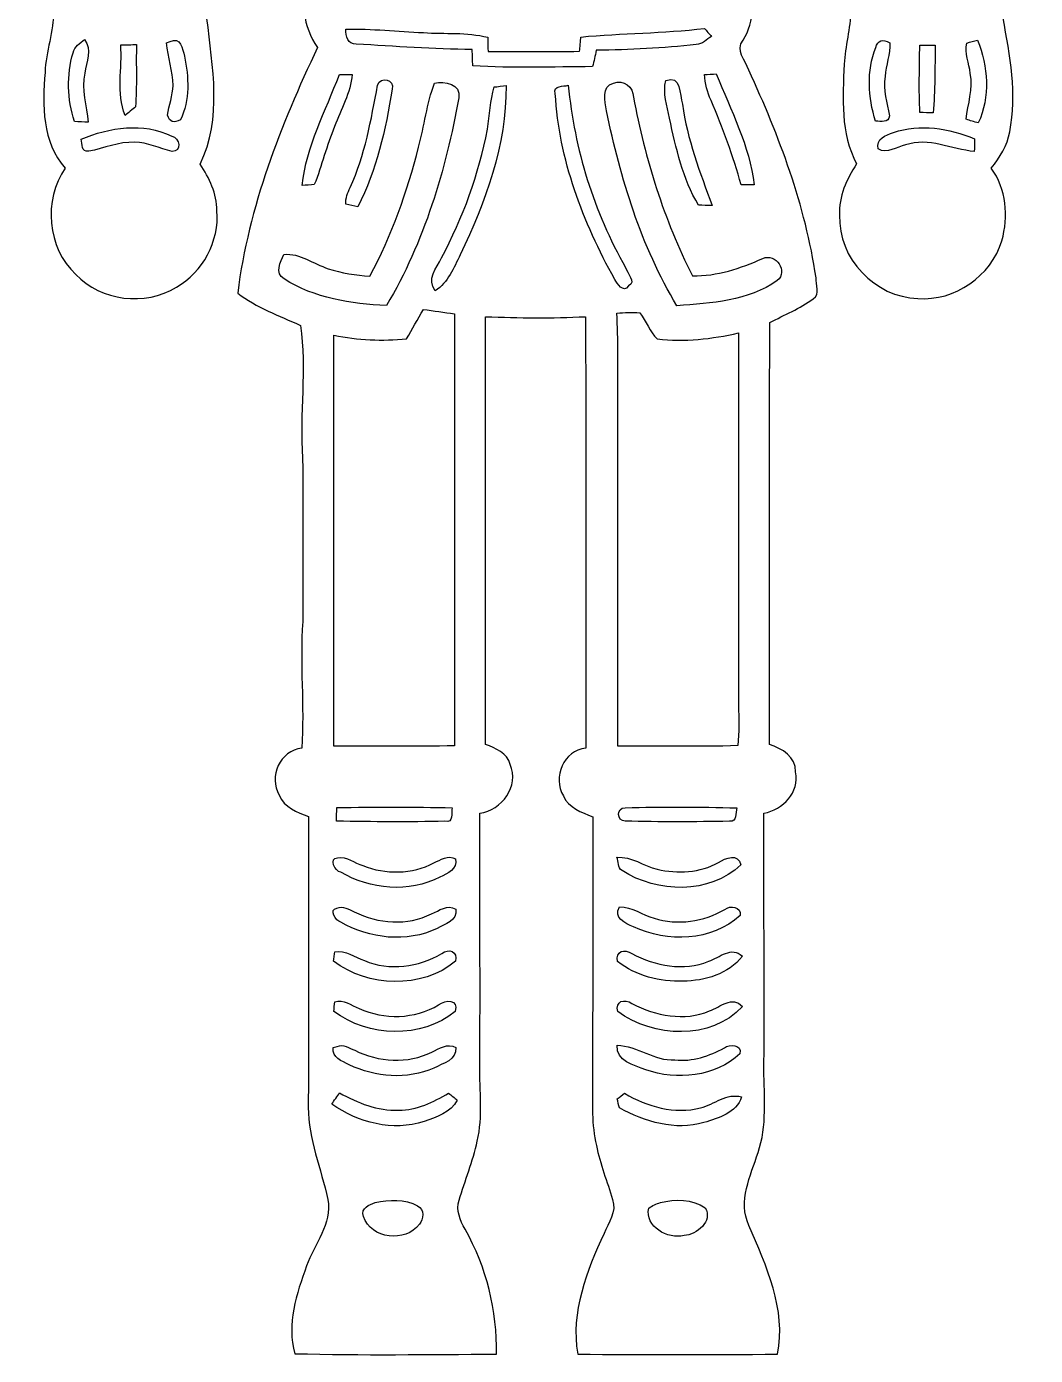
# Model space of a CAD drawing. Header units: centimetres. Extents: x -4.3 to 4.2, y -12.7 to 12.7.
# Drawn here: x -4.26 to 4.24, y -12.71 to -1.52 of the extents above; entities that cross this region are included whole.
import ezdxf

# ---------------------------------------------------------------- set-up
doc = ezdxf.new("R2010")
doc.units = ezdxf.units.CM
doc.header["$MEASUREMENT"] = 0
doc.layers.add('Camada 1', color=7, linetype='Continuous')

msp = doc.modelspace()

# ---------------------------------------------------------------- linework, layer by layer
at = {"layer": 'Camada 1', "color": 156}
for points, knots in [([(-0.07126, 12.66789), (-0.0275, 12.71763), (0.05396, 12.70669), (0.08854, 12.65201), (0.08854, 12.65201), (0.1651, 12.55077), (0.15205, 12.41671), (0.15134, 12.29713), (0.15134, 12.29713), (0.21449, 12.24244), (0.29033, 12.18599), (0.30373, 12.09709), (0.30373, 12.09709), (0.33126, 11.98315), (0.27975, 11.87309), (0.21624, 11.78207), (0.21624, 11.78207), (0.70343, 11.74432), (1.18356, 11.48538), (1.43615, 11.05923), (1.43615, 11.05923), (1.59066, 10.81933), (1.64641, 10.53641), (1.7145, 10.26371), (1.7145, 10.26371), (1.97872, 10.34485), (2.19674, 10.54487), (2.28494, 10.80876), (2.28494, 10.80876), (2.49096, 10.50783), (2.54811, 10.13036), (2.52306, 9.77265), (2.52306, 9.77265), (2.48532, 9.23042), (2.26447, 8.72348), (2.00871, 8.25146), (2.00871, 8.25146), (2.09761, 8.23241), (2.18581, 8.2109), (2.27471, 8.19114), (2.27471, 8.19114), (2.28353, 7.93679), (2.30716, 7.68314), (2.31069, 7.42843), (2.31069, 7.42843), (2.47368, 7.34306), (2.65923, 7.48946), (2.82857, 7.40798), (2.82857, 7.40798), (3.13443, 7.26687), (3.32281, 6.95042), (3.40289, 6.63363), (3.40289, 6.63363), (3.50378, 6.30378), (3.46816, 5.95736), (3.4731, 5.61798), (3.4731, 5.61798), (3.52953, 5.56294), (3.58563, 5.49556), (3.671, 5.48922), (3.671, 5.48922), (3.8481, 5.4684), (4.00368, 5.57423), (4.14901, 5.65962), (4.14901, 5.65962), (4.16594, 5.45606), (4.09857, 5.24756), (3.93064, 5.12234), (3.93064, 5.12234), (4.0326, 5.08494), (4.13315, 5.04296), (4.23509, 5.00556), (4.23509, 5.00556), (4.07105, 4.75826), (3.80683, 4.5921), (3.5246, 4.51167), (3.5246, 4.51167), (3.12173, 4.39349), (2.69063, 4.40865), (2.28318, 4.49367), (2.28318, 4.49367), (2.21791, 4.34269), (2.13501, 4.20017), (2.04116, 4.06469), (2.04116, 4.06469), (2.1149, 4.01214), (2.18792, 3.95851), (2.26165, 3.90596), (2.26165, 3.90596), (2.35654, 3.90666), (2.4518, 3.90735), (2.54669, 3.90806), (2.54669, 3.90806), (2.64865, 4.09363), (2.86737, 4.13843), (3.05964, 4.16382), (3.05964, 4.16382), (3.34997, 4.19981), (3.65478, 4.18112), (3.9257, 4.06364), (3.9257, 4.06364), (4.0192, 4.01954), (4.08586, 3.931), (4.1035, 3.82905), (4.1035, 3.82905), (4.16453, 3.59798), (4.16772, 3.33375), (4.03506, 3.12632), (4.03506, 3.12632), (3.99732, 3.06599), (3.94299, 3.00743), (3.95534, 2.92981), (3.95534, 2.92981), (3.95993, 1.47179), (3.95569, 0.01376), (3.9638, -1.44392), (3.9638, -1.44392), (4.01813, -1.7586), (4.08445, -2.08314), (4.01849, -2.40205), (4.01849, -2.40205), (3.99837, -2.51741), (3.93488, -2.61832), (3.86362, -2.70862), (3.86362, -2.70862), (3.99026, -2.88361), (4.01002, -3.11502), (3.95216, -3.31893), (3.95216, -3.31893), (3.86291, -3.61631), (3.55528, -3.83117), (3.2445, -3.80541), (3.2445, -3.80541), (2.88536, -3.79623), (2.56998, -3.46569), (2.58585, -3.10515), (2.58585, -3.10515), (2.57632, -2.9471), (2.64512, -2.80105), (2.72908, -2.67194), (2.72908, -2.67194), (2.59257, -2.41406), (2.61126, -2.11525), (2.62502, -1.83339), (2.62502, -1.83339), (2.63065, -1.67993), (2.67935, -1.53141), (2.67723, -1.37759), (2.67723, -1.37759), (2.67652, 0.08183), (2.67723, 1.54164), (2.67687, 3.00107), (2.67687, 3.00107), (2.67864, 3.05717), (2.6677, 3.11714), (2.61866, 3.1517), (2.61866, 3.1517), (2.53824, 3.18135), (2.4324, 3.16159), (2.3869, 3.08434), (2.3869, 3.08434), (2.33785, 2.98026), (2.3562, 2.86244), (2.35866, 2.75166), (2.35866, 2.75166), (2.38972, 2.31668), (2.35091, 1.88136), (2.35725, 1.44604), (2.35725, 1.44604), (2.35513, 0.97013), (2.36007, 0.49423), (2.35162, 0.01834), (2.35162, 0.01834), (2.31315, -0.40886), (2.06657, -0.78493), (1.78611, -1.09643), (1.78611, -1.09643), (1.87571, -1.264), (1.8743, -1.46861), (1.77305, -1.63089), (1.77305, -1.63089), (1.70497, -1.71379), (1.7928, -1.80128), (1.82104, -1.8817), (1.82104, -1.8817), (2.07644, -2.4391), (2.29904, -3.02119), (2.38724, -3.63114), (2.38724, -3.63114), (2.38266, -3.68793), (2.42534, -3.76977), (2.36431, -3.80717), (2.36431, -3.80717), (2.25142, -3.89008), (2.12124, -3.94441), (1.99743, -4.0079), (1.99743, -4.0079), (1.99495, -5.19253), (1.99813, -6.3775), (1.99565, -7.56214), (1.99565, -7.56214), (2.10078, -7.59566), (2.21791, -7.66655), (2.21438, -7.79285), (2.21438, -7.79285), (2.25107, -7.96571), (2.10855, -8.10965), (1.94839, -8.14105), (1.94839, -8.14105), (1.94627, -8.86071), (1.95333, -9.58074), (1.94839, -10.3004), (1.94839, -10.3004), (1.9498, -10.53324), (1.97696, -10.77382), (1.899, -10.99855), (1.899, -10.99855), (1.83727, -11.19433), (1.72826, -11.40812), (1.82138, -11.61238), (1.82138, -11.61238), (1.96849, -11.9521), (2.13783, -12.31759), (2.0634, -12.69753), (2.0634, -12.69753), (1.50247, -12.70105), (0.94085, -12.70316), (0.37994, -12.69646), (0.37994, -12.69646), (0.31891, -12.34193), (0.45649, -11.9962), (0.60184, -11.68047), (0.60184, -11.68047), (0.63853, -11.59016), (0.71049, -11.49631), (0.6738, -11.39472), (0.6738, -11.39472), (0.62971, -11.24267), (0.56727, -11.09591), (0.53869, -10.93964), (0.53869, -10.93964), (0.4953, -10.76466), (0.50411, -10.58333), (0.50587, -10.40482), (0.50587, -10.40482), (0.50658, -9.66011), (0.50553, -8.91575), (0.50694, -8.17104), (0.50694, -8.17104), (0.4131, -8.13223), (0.30302, -8.09625), (0.25929, -7.99535), (0.25929, -7.99535), (0.16791, -7.83907), (0.26034, -7.61152), (0.44838, -7.59178), (0.44838, -7.59178), (0.44626, -6.38069), (0.45191, -5.16995), (0.44555, -3.95922), (0.44555, -3.95922), (0.16544, -3.97262), (-0.11499, -3.96945), (-0.39511, -3.95922), (-0.39511, -3.95922), (-0.39687, -5.15972), (-0.39475, -6.36023), (-0.39582, -7.56108), (-0.39582, -7.56108), (-0.31291, -7.59566), (-0.21271, -7.63164), (-0.18873, -7.73007), (-0.18873, -7.73007), (-0.10724, -7.91245), (-0.25858, -8.11494), (-0.44484, -8.14175), (-0.44484, -8.14175), (-0.44662, -8.85048), (-0.43885, -9.55922), (-0.44484, -10.26795), (-0.44484, -10.26795), (-0.44767, -10.47925), (-0.41663, -10.6941), (-0.46567, -10.90259), (-0.46567, -10.90259), (-0.5027, -11.07227), (-0.57009, -11.23314), (-0.61806, -11.40001), (-0.61806, -11.40001), (-0.64628, -11.48537), (-0.61066, -11.57111), (-0.56797, -11.64449), (-0.56797, -11.64449), (-0.38805, -11.96304), (-0.29739, -12.3317), (-0.30409, -12.69683), (-0.30409, -12.69683), (-0.87029, -12.69929), (-1.43722, -12.7074), (-2.00306, -12.69293), (-2.00306, -12.69293), (-2.07256, -12.44423), (-1.98861, -12.18671), (-1.90324, -11.95317), (-1.90324, -11.95317), (-1.83515, -11.77079), (-1.6898, -11.59862), (-1.72366, -11.39296), (-1.72366, -11.39296), (-1.78187, -11.13579), (-1.88701, -10.88565), (-1.88911, -10.61826), (-1.88911, -10.61826), (-1.88453, -9.80157), (-1.88911, -8.98455), (-1.88595, -8.16785), (-1.88595, -8.16785), (-1.98225, -8.13257), (-2.09125, -8.09096), (-2.13395, -7.98865), (-2.13395, -7.98865), (-2.22532, -7.83342), (-2.12689, -7.61259), (-1.94344, -7.59249), (-1.94344, -7.59249), (-1.92088, -7.23723), (-1.96074, -6.88199), (-1.93533, -6.52709), (-1.93533, -6.52709), (-1.93533, -6.06812), (-1.93286, -5.60916), (-1.9364, -5.1502), (-1.9364, -5.1502), (-1.96603, -4.77838), (-1.90005, -4.40019), (-1.95509, -4.03224), (-1.95509, -4.03224), (-2.13571, -3.95076), (-2.32516, -3.88267), (-2.4832, -3.75954), (-2.4832, -3.75954), (-2.39253, -3.03459), (-2.12266, -2.34772), (-1.81044, -1.69228), (-1.81044, -1.69228), (-1.93357, -1.51835), (-1.96744, -1.28517), (-1.85666, -1.09643), (-1.85666, -1.09643), (-2.16429, -0.75776), (-2.43204, -0.33338), (-2.4278, 0.13935), (-2.4278, 0.13935), (-2.42887, 0.9285), (-2.43628, 1.71662), (-2.44228, 2.50577), (-2.44228, 2.50577), (-2.44968, 2.68286), (-2.40488, 2.86208), (-2.44228, 3.03705), (-2.44228, 3.03705), (-2.45709, 3.14466), (-2.59715, 3.19158), (-2.68746, 3.151), (-2.68746, 3.151), (-2.75483, 3.11326), (-2.74179, 3.03001), (-2.74496, 2.96474), (-2.74496, 2.96474), (-2.74214, 1.49401), (-2.74672, 0.02292), (-2.7425, -1.44814), (-2.7425, -1.44814), (-2.69662, -1.85313), (-2.61126, -2.29022), (-2.79964, -2.67334), (-2.79964, -2.67334), (-2.7245, -2.79152), (-2.65782, -2.92276), (-2.65818, -3.06634), (-2.65818, -3.06634), (-2.63701, -3.32351), (-2.77671, -3.58315), (-3.00002, -3.71122), (-3.00002, -3.71122), (-3.26354, -3.87103), (-3.63361, -3.82798), (-3.84774, -3.60398), (-3.84774, -3.60398), (-4.08693, -3.37925), (-4.12291, -2.97497), (-3.93522, -2.70756), (-3.93522, -2.70756), (-4.13315, -2.4892), (-4.1275, -2.17699), (-4.10632, -1.90183), (-4.10632, -1.90183), (-4.09787, -1.72473), (-4.03365, -1.55539), (-4.03294, -1.37795), (-4.03294, -1.37795), (-4.03294, 0.05785), (-4.03153, 1.49401), (-4.02978, 2.92981), (-4.02978, 2.92981), (-4.01637, 3.02472), (-4.09397, 3.09033), (-4.13173, 3.1683), (-4.13173, 3.1683), (-4.24602, 3.38878), (-4.22804, 3.6523), (-4.15854, 3.88372), (-4.15854, 3.88372), (-4.12715, 3.99486), (-4.02166, 4.06469), (-3.91583, 4.09609), (-3.91583, 4.09609), (-3.57292, 4.2104), (-3.19193, 4.20863), (-2.84797, 4.09928), (-2.84797, 4.09928), (-2.74567, 4.07282), (-2.67545, 3.99167), (-2.61866, 3.90771), (-2.61866, 3.90771), (-2.52411, 3.90877), (-2.42817, 3.89854), (-2.33398, 3.91371), (-2.33398, 3.91371), (-2.25354, 3.95534), (-2.18334, 4.01425), (-2.10925, 4.06576), (-2.10925, 4.06576), (-2.20274, 4.19276), (-2.28177, 4.32964), (-2.34314, 4.47462), (-2.34314, 4.47462), (-2.79082, 4.40901), (-3.2646, 4.38467), (-3.69288, 4.55612), (-3.69288, 4.55612), (-3.91936, 4.64714), (-4.12996, 4.7946), (-4.26154, 5.00345), (-4.26154, 5.00345), (-4.15819, 5.04119), (-4.05623, 5.08246), (-3.95393, 5.12302), (-3.95393, 5.12302), (-4.12962, 5.23875), (-4.19347, 5.45146), (-4.17865, 5.65255), (-4.17865, 5.65255), (-4.05024, 5.58341), (-3.92324, 5.49592), (-3.77331, 5.48462), (-3.77331, 5.48462), (-3.67242, 5.47334), (-3.562, 5.51709), (-3.51189, 5.60882), (-3.51189, 5.60882), (-3.48262, 5.85435), (-3.52989, 6.1041), (-3.4865, 6.34893), (-3.4865, 6.34893), (-3.43992, 6.73347), (-3.28577, 7.14058), (-2.94781, 7.35894), (-2.94781, 7.35894), (-2.7933, 7.47041), (-2.59257, 7.42456), (-2.42252, 7.38152), (-2.42252, 7.38152), (-2.40629, 7.42456), (-2.38407, 7.46619), (-2.37771, 7.51204), (-2.37771, 7.51204), (-2.36007, 7.73499), (-2.35654, 7.95867), (-2.34526, 8.18197), (-2.34526, 8.18197), (-2.2613, 8.22113), (-2.16992, 8.23877), (-2.07963, 8.25712), (-2.07963, 8.25712), (-2.14347, 8.43174), (-2.24048, 8.5919), (-2.30645, 8.76582), (-2.30645, 8.76582), (-2.51107, 9.26923), (-2.63207, 9.82839), (-2.52306, 10.36884), (-2.52306, 10.36884), (-2.48603, 10.51701), (-2.44934, 10.67469), (-2.35162, 10.7957), (-2.35162, 10.7957), (-2.29904, 10.69975), (-2.2606, 10.59356), (-2.18405, 10.51277), (-2.18405, 10.51277), (-2.08385, 10.40236), (-1.94909, 10.33285), (-1.81539, 10.27217), (-1.81539, 10.27217), (-1.70215, 10.58403), (-1.63159, 10.92164), (-1.42098, 11.18763), (-1.42098, 11.18763), (-1.14123, 11.56899), (-0.67168, 11.7609), (-0.21096, 11.799), (-0.21096, 11.799), (-0.27305, 11.90201), (-0.30621, 12.03078), (-0.25858, 12.14649), (-0.25858, 12.14649), (-0.22789, 12.19976), (-0.18308, 12.24244), (-0.14252, 12.2876), (-0.14252, 12.2876), (-0.15239, 12.41636), (-0.16262, 12.56417), (-0.07126, 12.66789)], [0, 0, 0, 0, 0.00757576, 0.00757576, 0.00757576, 0.00757576, 0.01515152, 0.01515152, 0.01515152, 0.01515152, 0.02272727, 0.02272727, 0.02272727, 0.02272727, 0.03030303, 0.03030303, 0.03030303, 0.03030303, 0.03787879, 0.03787879, 0.03787879, 0.03787879, 0.04545455, 0.04545455, 0.04545455, 0.04545455, 0.0530303, 0.0530303, 0.0530303, 0.0530303, 0.06060606, 0.06060606, 0.06060606, 0.06060606, 0.06818182, 0.06818182, 0.06818182, 0.06818182, 0.07575758, 0.07575758, 0.07575758, 0.07575758, 0.08333333, 0.08333333, 0.08333333, 0.08333333, 0.09090909, 0.09090909, 0.09090909, 0.09090909, 0.09848485, 0.09848485, 0.09848485, 0.09848485, 0.10606061, 0.10606061, 0.10606061, 0.10606061, 0.11363636, 0.11363636, 0.11363636, 0.11363636, 0.12121212, 0.12121212, 0.12121212, 0.12121212, 0.12878788, 0.12878788, 0.12878788, 0.12878788, 0.13636364, 0.13636364, 0.13636364, 0.13636364, 0.14393939, 0.14393939, 0.14393939, 0.14393939, 0.15151515, 0.15151515, 0.15151515, 0.15151515, 0.15909091, 0.15909091, 0.15909091, 0.15909091, 0.16666667, 0.16666667, 0.16666667, 0.16666667, 0.17424242, 0.17424242, 0.17424242, 0.17424242, 0.18181818, 0.18181818, 0.18181818, 0.18181818, 0.18939394, 0.18939394, 0.18939394, 0.18939394, 0.1969697, 0.1969697, 0.1969697, 0.1969697, 0.20454545, 0.20454545, 0.20454545, 0.20454545, 0.21212121, 0.21212121, 0.21212121, 0.21212121, 0.21969697, 0.21969697, 0.21969697, 0.21969697, 0.22727273, 0.22727273, 0.22727273, 0.22727273, 0.23484848, 0.23484848, 0.23484848, 0.23484848, 0.24242424, 0.24242424, 0.24242424, 0.24242424, 0.25, 0.25, 0.25, 0.25, 0.25757576, 0.25757576, 0.25757576, 0.25757576, 0.26515152, 0.26515152, 0.26515152, 0.26515152, 0.27272727, 0.27272727, 0.27272727, 0.27272727, 0.28030303, 0.28030303, 0.28030303, 0.28030303, 0.28787879, 0.28787879, 0.28787879, 0.28787879, 0.29545455, 0.29545455, 0.29545455, 0.29545455, 0.3030303, 0.3030303, 0.3030303, 0.3030303, 0.31060606, 0.31060606, 0.31060606, 0.31060606, 0.31818182, 0.31818182, 0.31818182, 0.31818182, 0.32575758, 0.32575758, 0.32575758, 0.32575758, 0.33333333, 0.33333333, 0.33333333, 0.33333333, 0.34090909, 0.34090909, 0.34090909, 0.34090909, 0.34848485, 0.34848485, 0.34848485, 0.34848485, 0.35606061, 0.35606061, 0.35606061, 0.35606061, 0.36363636, 0.36363636, 0.36363636, 0.36363636, 0.37121212, 0.37121212, 0.37121212, 0.37121212, 0.37878788, 0.37878788, 0.37878788, 0.37878788, 0.38636364, 0.38636364, 0.38636364, 0.38636364, 0.39393939, 0.39393939, 0.39393939, 0.39393939, 0.40151515, 0.40151515, 0.40151515, 0.40151515, 0.40909091, 0.40909091, 0.40909091, 0.40909091, 0.41666667, 0.41666667, 0.41666667, 0.41666667, 0.42424242, 0.42424242, 0.42424242, 0.42424242, 0.43181818, 0.43181818, 0.43181818, 0.43181818, 0.43939394, 0.43939394, 0.43939394, 0.43939394, 0.4469697, 0.4469697, 0.4469697, 0.4469697, 0.45454545, 0.45454545, 0.45454545, 0.45454545, 0.46212121, 0.46212121, 0.46212121, 0.46212121, 0.46969697, 0.46969697, 0.46969697, 0.46969697, 0.47727273, 0.47727273, 0.47727273, 0.47727273, 0.48484848, 0.48484848, 0.48484848, 0.48484848, 0.49242424, 0.49242424, 0.49242424, 0.49242424, 0.5, 0.5, 0.5, 0.5, 0.50757576, 0.50757576, 0.50757576, 0.50757576, 0.51515152, 0.51515152, 0.51515152, 0.51515152, 0.52272727, 0.52272727, 0.52272727, 0.52272727, 0.53030303, 0.53030303, 0.53030303, 0.53030303, 0.53787879, 0.53787879, 0.53787879, 0.53787879, 0.54545455, 0.54545455, 0.54545455, 0.54545455, 0.5530303, 0.5530303, 0.5530303, 0.5530303, 0.56060606, 0.56060606, 0.56060606, 0.56060606, 0.56818182, 0.56818182, 0.56818182, 0.56818182, 0.57575758, 0.57575758, 0.57575758, 0.57575758, 0.58333333, 0.58333333, 0.58333333, 0.58333333, 0.59090909, 0.59090909, 0.59090909, 0.59090909, 0.59848485, 0.59848485, 0.59848485, 0.59848485, 0.60606061, 0.60606061, 0.60606061, 0.60606061, 0.61363636, 0.61363636, 0.61363636, 0.61363636, 0.62121212, 0.62121212, 0.62121212, 0.62121212, 0.62878788, 0.62878788, 0.62878788, 0.62878788, 0.63636364, 0.63636364, 0.63636364, 0.63636364, 0.64393939, 0.64393939, 0.64393939, 0.64393939, 0.65151515, 0.65151515, 0.65151515, 0.65151515, 0.65909091, 0.65909091, 0.65909091, 0.65909091, 0.66666667, 0.66666667, 0.66666667, 0.66666667, 0.67424242, 0.67424242, 0.67424242, 0.67424242, 0.68181818, 0.68181818, 0.68181818, 0.68181818, 0.68939394, 0.68939394, 0.68939394, 0.68939394, 0.6969697, 0.6969697, 0.6969697, 0.6969697, 0.70454545, 0.70454545, 0.70454545, 0.70454545, 0.71212121, 0.71212121, 0.71212121, 0.71212121, 0.71969697, 0.71969697, 0.71969697, 0.71969697, 0.72727273, 0.72727273, 0.72727273, 0.72727273, 0.73484848, 0.73484848, 0.73484848, 0.73484848, 0.74242424, 0.74242424, 0.74242424, 0.74242424, 0.75, 0.75, 0.75, 0.75, 0.75757576, 0.75757576, 0.75757576, 0.75757576, 0.76515152, 0.76515152, 0.76515152, 0.76515152, 0.77272727, 0.77272727, 0.77272727, 0.77272727, 0.78030303, 0.78030303, 0.78030303, 0.78030303, 0.78787879, 0.78787879, 0.78787879, 0.78787879, 0.79545455, 0.79545455, 0.79545455, 0.79545455, 0.8030303, 0.8030303, 0.8030303, 0.8030303, 0.81060606, 0.81060606, 0.81060606, 0.81060606, 0.81818182, 0.81818182, 0.81818182, 0.81818182, 0.82575758, 0.82575758, 0.82575758, 0.82575758, 0.83333333, 0.83333333, 0.83333333, 0.83333333, 0.84090909, 0.84090909, 0.84090909, 0.84090909, 0.84848485, 0.84848485, 0.84848485, 0.84848485, 0.85606061, 0.85606061, 0.85606061, 0.85606061, 0.86363636, 0.86363636, 0.86363636, 0.86363636, 0.87121212, 0.87121212, 0.87121212, 0.87121212, 0.87878788, 0.87878788, 0.87878788, 0.87878788, 0.88636364, 0.88636364, 0.88636364, 0.88636364, 0.89393939, 0.89393939, 0.89393939, 0.89393939, 0.90151515, 0.90151515, 0.90151515, 0.90151515, 0.90909091, 0.90909091, 0.90909091, 0.90909091, 0.91666667, 0.91666667, 0.91666667, 0.91666667, 0.92424242, 0.92424242, 0.92424242, 0.92424242, 0.93181818, 0.93181818, 0.93181818, 0.93181818, 0.93939394, 0.93939394, 0.93939394, 0.93939394, 0.9469697, 0.9469697, 0.9469697, 0.9469697, 0.95454545, 0.95454545, 0.95454545, 0.95454545, 0.96212121, 0.96212121, 0.96212121, 0.96212121, 0.96969697, 0.96969697, 0.96969697, 0.96969697, 0.97727273, 0.97727273, 0.97727273, 0.97727273, 0.98484848, 0.98484848, 0.98484848, 0.98484848, 1, 1, 1, 1]), ([(-1.57268, -1.5374), (-1.57268, -1.5374), (-1.57268, -1.5374), (-1.57268, -1.5374), (-1.57268, -1.5374), (-1.57444, -1.59561), (-1.55716, -1.66616), (-1.48483, -1.66299), (-1.48483, -1.66299), (-1.15958, -1.6831), (-0.83431, -1.70285), (-0.50835, -1.70992), (-0.50835, -1.70992), (-0.50694, -1.75506), (-0.50517, -1.80092), (-0.50305, -1.84643), (-0.50305, -1.84643), (-0.16722, -1.86655), (0.16968, -1.85632), (0.50587, -1.85242), (0.50587, -1.85242), (0.51611, -1.80657), (0.52634, -1.76106), (0.53693, -1.71555), (0.53693, -1.71555), (0.81774, -1.71097), (1.09926, -1.69791), (1.37865, -1.66582), (1.37865, -1.66582), (1.4298, -1.66475), (1.46719, -1.6256), (1.50636, -1.59807), (1.50636, -1.59807), (1.49189, -1.5815), (1.46227, -1.54798), (1.4478, -1.53105), (1.4478, -1.53105), (1.10172, -1.57302), (0.75318, -1.57091), (0.40674, -1.60338), (0.40674, -1.60338), (0.40393, -1.63371), (0.39863, -1.69367), (0.39582, -1.72402), (0.39582, -1.72402), (0.13864, -1.72507), (-0.11818, -1.72402), (-0.37535, -1.72473), (-0.37535, -1.72473), (-0.3757, -1.69509), (-0.37606, -1.63547), (-0.37641, -1.60584), (-0.37641, -1.60584), (-0.55386, -1.56069), (-0.738, -1.57938), (-0.91863, -1.56632), (-0.91863, -1.56632), (-1.13665, -1.55928), (-1.35395, -1.53105), (-1.57268, -1.5374)], [0, 0, 0, 0, 0.0625, 0.0625, 0.0625, 0.0625, 0.125, 0.125, 0.125, 0.125, 0.1875, 0.1875, 0.1875, 0.1875, 0.25, 0.25, 0.25, 0.25, 0.3125, 0.3125, 0.3125, 0.3125, 0.375, 0.375, 0.375, 0.375, 0.4375, 0.4375, 0.4375, 0.4375, 0.5, 0.5, 0.5, 0.5, 0.5625, 0.5625, 0.5625, 0.5625, 0.625, 0.625, 0.625, 0.625, 0.6875, 0.6875, 0.6875, 0.6875, 0.75, 0.75, 0.75, 0.75, 0.8125, 0.8125, 0.8125, 0.8125, 0.875, 0.875, 0.875, 0.875, 1, 1, 1, 1]), ([(-3.86997, -1.73567), (-3.86997, -1.73567), (-3.86997, -1.73567), (-3.86997, -1.73567), (-3.86997, -1.73567), (-3.92465, -1.92369), (-3.91936, -2.12901), (-3.85762, -2.31493), (-3.85762, -2.31493), (-3.81952, -2.31705), (-3.78107, -2.3188), (-3.74261, -2.32092), (-3.74261, -2.32092), (-3.75532, -2.18369), (-3.80012, -2.04576), (-3.77225, -1.90782), (-3.77225, -1.90782), (-3.76025, -1.81256), (-3.70662, -1.70992), (-3.77472, -1.62418), (-3.77472, -1.62418), (-3.81, -1.65734), (-3.86045, -1.6831), (-3.86997, -1.73567)], [0, 0, 0, 0, 0.14285714, 0.14285714, 0.14285714, 0.14285714, 0.28571429, 0.28571429, 0.28571429, 0.28571429, 0.42857143, 0.42857143, 0.42857143, 0.42857143, 0.57142857, 0.57142857, 0.57142857, 0.57142857, 0.71428571, 0.71428571, 0.71428571, 0.71428571, 1, 1, 1, 1]), ([(-3.4685, -1.66863), (-3.4685, -1.66863), (-3.4685, -1.66863), (-3.4685, -1.66863), (-3.4685, -1.66863), (-3.45334, -1.86655), (-3.50979, -2.0761), (-3.43076, -2.26413), (-3.43076, -2.26413), (-3.40924, -2.24579), (-3.3662, -2.20944), (-3.34503, -2.19145), (-3.34503, -2.19145), (-3.32987, -2.01719), (-3.34115, -1.84185), (-3.3355, -1.66758), (-3.3355, -1.66758), (-3.36902, -1.66792), (-3.43534, -1.66828), (-3.4685, -1.66863)], [0, 0, 0, 0, 0.16666667, 0.16666667, 0.16666667, 0.16666667, 0.33333333, 0.33333333, 0.33333333, 0.33333333, 0.5, 0.5, 0.5, 0.5, 0.66666667, 0.66666667, 0.66666667, 0.66666667, 1, 1, 1, 1]), ([(-3.05257, -1.64182), (-3.05257, -1.64182), (-3.05257, -1.64182), (-3.05257, -1.64182), (-3.05257, -1.64182), (-3.05257, -1.64182), (-3.08186, -1.6524), (-3.08186, -1.6524), (-3.08186, -1.6524), (-3.07304, -1.77341), (-3.03072, -1.88948), (-3.02648, -2.01117), (-3.02648, -2.01117), (-3.03176, -2.09656), (-3.06139, -2.17805), (-3.07445, -2.26236), (-3.07445, -2.26236), (-3.05681, -2.31951), (-3.02048, -2.33221), (-2.96615, -2.30046), (-2.96615, -2.30046), (-2.8843, -2.13501), (-2.89524, -1.94062), (-2.93122, -1.76459), (-2.93122, -1.76459), (-2.94604, -1.7039), (-2.96686, -1.59666), (-3.05257, -1.64182)], [0, 0, 0, 0, 0.125, 0.125, 0.125, 0.125, 0.25, 0.25, 0.25, 0.25, 0.375, 0.375, 0.375, 0.375, 0.5, 0.5, 0.5, 0.5, 0.625, 0.625, 0.625, 0.625, 0.75, 0.75, 0.75, 0.75, 1, 1, 1, 1]), ([(2.88995, -1.69157), (2.88995, -1.69157), (2.88995, -1.69157), (2.88995, -1.69157), (2.88995, -1.69157), (2.81305, -1.89052), (2.82468, -2.11208), (2.8889, -2.31315), (2.8889, -2.31315), (2.93404, -2.31034), (2.99895, -2.33186), (3.00637, -2.2673), (3.00637, -2.2673), (2.9852, -2.1583), (2.95239, -2.04857), (2.96932, -1.93674), (2.96932, -1.93674), (2.97568, -1.84043), (3.01271, -1.748), (3.00955, -1.65135), (3.00955, -1.65135), (2.94852, -1.61854), (2.90865, -1.63194), (2.88995, -1.69157)], [0, 0, 0, 0, 0.14285714, 0.14285714, 0.14285714, 0.14285714, 0.28571429, 0.28571429, 0.28571429, 0.28571429, 0.42857143, 0.42857143, 0.42857143, 0.42857143, 0.57142857, 0.57142857, 0.57142857, 0.57142857, 0.71428571, 0.71428571, 0.71428571, 0.71428571, 1, 1, 1, 1]), ([(3.26073, -1.67075), (3.26073, -1.67075), (3.26073, -1.67075), (3.26073, -1.67075), (3.26073, -1.67075), (3.26002, -1.86019), (3.25154, -2.04998), (3.26248, -2.23943), (3.26248, -2.23943), (3.29952, -2.24048), (3.33657, -2.24155), (3.37361, -2.24296), (3.37361, -2.24296), (3.39054, -2.05281), (3.38878, -1.86195), (3.39019, -1.67145), (3.39019, -1.67145), (3.3468, -1.67111), (3.30341, -1.67075), (3.26073, -1.67075)], [0, 0, 0, 0, 0.16666667, 0.16666667, 0.16666667, 0.16666667, 0.33333333, 0.33333333, 0.33333333, 0.33333333, 0.5, 0.5, 0.5, 0.5, 0.66666667, 0.66666667, 0.66666667, 0.66666667, 1, 1, 1, 1]), ([(3.65724, -1.65417), (3.65724, -1.65417), (3.65724, -1.65417), (3.65724, -1.65417), (3.65724, -1.65417), (3.63784, -1.73989), (3.67841, -1.82457), (3.68618, -1.90958), (3.68618, -1.90958), (3.71228, -2.03975), (3.66572, -2.16746), (3.6523, -2.29588), (3.6523, -2.29588), (3.68511, -2.30752), (3.71863, -2.3181), (3.7532, -2.32728), (3.7532, -2.32728), (3.85726, -2.10714), (3.83363, -1.85137), (3.7486, -1.62947), (3.7486, -1.62947), (3.71756, -1.63617), (3.68723, -1.64465), (3.65724, -1.65417)], [0, 0, 0, 0, 0.14285714, 0.14285714, 0.14285714, 0.14285714, 0.28571429, 0.28571429, 0.28571429, 0.28571429, 0.42857143, 0.42857143, 0.42857143, 0.42857143, 0.57142857, 0.57142857, 0.57142857, 0.57142857, 0.71428571, 0.71428571, 0.71428571, 0.71428571, 1, 1, 1, 1]), ([(-0.82585, -1.99248), (-0.82585, -1.99248), (-0.82585, -1.99248), (-0.82585, -1.99248), (-0.82585, -1.99248), (-0.89217, -2.16641), (-0.90981, -2.35267), (-0.96026, -2.53083), (-0.96026, -2.53083), (-1.0555, -2.90724), (-1.18779, -3.27518), (-1.36983, -3.61879), (-1.36983, -3.61879), (-1.48836, -3.60715), (-1.60796, -3.59268), (-1.7212, -3.55458), (-1.7212, -3.55458), (-1.84679, -3.51542), (-1.9565, -3.42089), (-2.09479, -3.43464), (-2.09479, -3.43464), (-2.12548, -3.49744), (-2.17275, -3.59304), (-2.09232, -3.64101), (-2.09232, -3.64101), (-1.8362, -3.8033), (-1.52822, -3.85163), (-1.23048, -3.86537), (-1.23048, -3.86537), (-0.91227, -3.33058), (-0.73201, -2.72379), (-0.62089, -2.11454), (-0.62089, -2.11454), (-0.60218, -1.99813), (-0.73942, -1.97202), (-0.82585, -1.99248)], [0, 0, 0, 0, 0.1, 0.1, 0.1, 0.1, 0.2, 0.2, 0.2, 0.2, 0.3, 0.3, 0.3, 0.3, 0.4, 0.4, 0.4, 0.4, 0.5, 0.5, 0.5, 0.5, 0.6, 0.6, 0.6, 0.6, 0.7, 0.7, 0.7, 0.7, 0.8, 0.8, 0.8, 0.8, 1, 1, 1, 1]), ([(-1.62736, -1.92017), (-1.62736, -1.92017), (-1.62736, -1.92017), (-1.62736, -1.92017), (-1.62736, -1.92017), (-1.74201, -2.22637), (-1.90782, -2.52411), (-1.93922, -2.85396), (-1.93922, -2.85396), (-1.91381, -2.85221), (-1.86372, -2.84833), (-1.83868, -2.84621), (-1.83868, -2.84621), (-1.7727, -2.68676), (-1.73567, -2.51636), (-1.66687, -2.35761), (-1.66687, -2.35761), (-1.61607, -2.21156), (-1.5307, -2.07539), (-1.51906, -1.9184), (-1.51906, -1.9184), (-1.55539, -1.9184), (-1.59137, -1.9191), (-1.62736, -1.92017)], [0, 0, 0, 0, 0.14285714, 0.14285714, 0.14285714, 0.14285714, 0.28571429, 0.28571429, 0.28571429, 0.28571429, 0.42857143, 0.42857143, 0.42857143, 0.42857143, 0.57142857, 0.57142857, 0.57142857, 0.57142857, 0.71428571, 0.71428571, 0.71428571, 0.71428571, 1, 1, 1, 1]), ([(-1.30493, -2.00942), (-1.30493, -2.00942), (-1.30493, -2.00942), (-1.30493, -2.00942), (-1.30493, -2.00942), (-1.36031, -2.30116), (-1.41076, -2.59891), (-1.53634, -2.87055), (-1.53634, -2.87055), (-1.55575, -2.91465), (-1.57692, -2.96016), (-1.57373, -3.00989), (-1.57373, -3.00989), (-1.54057, -3.01871), (-1.50636, -3.02648), (-1.47214, -3.03283), (-1.47214, -3.03283), (-1.31127, -2.72555), (-1.23789, -2.38195), (-1.18321, -2.04257), (-1.18321, -2.04257), (-1.15429, -1.96461), (-1.28517, -1.92651), (-1.30493, -2.00942)], [0, 0, 0, 0, 0.14285714, 0.14285714, 0.14285714, 0.14285714, 0.28571429, 0.28571429, 0.28571429, 0.28571429, 0.42857143, 0.42857143, 0.42857143, 0.42857143, 0.57142857, 0.57142857, 0.57142857, 0.57142857, 0.71428571, 0.71428571, 0.71428571, 0.71428571, 1, 1, 1, 1]), ([(-0.32244, -2.02423), (-0.32244, -2.02423), (-0.32244, -2.02423), (-0.32244, -2.02423), (-0.32244, -2.02423), (-0.35842, -2.13924), (-0.35913, -2.26201), (-0.38099, -2.38054), (-0.38099, -2.38054), (-0.4512, -2.75943), (-0.58666, -3.1249), (-0.76729, -3.46463), (-0.76729, -3.46463), (-0.81104, -3.55141), (-0.89393, -3.64455), (-0.81986, -3.7412), (-0.81986, -3.7412), (-0.71049, -3.67205), (-0.66604, -3.54753), (-0.60854, -3.43817), (-0.60854, -3.43817), (-0.39616, -2.99366), (-0.22014, -2.51178), (-0.22224, -2.01295), (-0.22224, -2.01295), (-0.24729, -2.01577), (-0.29739, -2.0214), (-0.32244, -2.02423)], [0, 0, 0, 0, 0.125, 0.125, 0.125, 0.125, 0.25, 0.25, 0.25, 0.25, 0.375, 0.375, 0.375, 0.375, 0.5, 0.5, 0.5, 0.5, 0.625, 0.625, 0.625, 0.625, 0.75, 0.75, 0.75, 0.75, 1, 1, 1, 1]), ([(0.1912, -2.07926), (0.1912, -2.07926), (0.1912, -2.07926), (0.1912, -2.07926), (0.1912, -2.07926), (0.22189, -2.63243), (0.42438, -3.16406), (0.69179, -3.64455), (0.69179, -3.64455), (0.71225, -3.67982), (0.76588, -3.76307), (0.80715, -3.70028), (0.80715, -3.70028), (0.87736, -3.66642), (0.7948, -3.59304), (0.78387, -3.54541), (0.78387, -3.54541), (0.51647, -3.07481), (0.35172, -2.54916), (0.30091, -2.01012), (0.30091, -2.01012), (0.25893, -2.02211), (0.17073, -2.00625), (0.1912, -2.07926)], [0, 0, 0, 0, 0.14285714, 0.14285714, 0.14285714, 0.14285714, 0.28571429, 0.28571429, 0.28571429, 0.28571429, 0.42857143, 0.42857143, 0.42857143, 0.42857143, 0.57142857, 0.57142857, 0.57142857, 0.57142857, 0.71428571, 0.71428571, 0.71428571, 0.71428571, 1, 1, 1, 1]), ([(0.68226, -1.99143), (0.68226, -1.99143), (0.68226, -1.99143), (0.68226, -1.99143), (0.68226, -1.99143), (0.57643, -2.01894), (0.611, -2.14488), (0.6223, -2.22391), (0.6223, -2.22391), (0.74188, -2.79471), (0.91122, -3.36515), (1.21637, -3.86644), (1.21637, -3.86644), (1.50529, -3.84598), (1.81539, -3.82551), (2.06092, -3.65441), (2.06092, -3.65441), (2.15652, -3.57716), (2.04752, -3.42089), (1.93852, -3.46816), (1.93852, -3.46816), (1.75153, -3.55247), (1.55397, -3.61809), (1.3462, -3.61526), (1.3462, -3.61526), (1.10666, -3.14147), (0.94721, -2.63136), (0.85019, -2.1103), (0.85019, -2.1103), (0.84771, -2.02423), (0.76588, -1.95967), (0.68226, -1.99143)], [0, 0, 0, 0, 0.11111111, 0.11111111, 0.11111111, 0.11111111, 0.22222222, 0.22222222, 0.22222222, 0.22222222, 0.33333333, 0.33333333, 0.33333333, 0.33333333, 0.44444444, 0.44444444, 0.44444444, 0.44444444, 0.55555556, 0.55555556, 0.55555556, 0.55555556, 0.66666667, 0.66666667, 0.66666667, 0.66666667, 0.77777778, 0.77777778, 0.77777778, 0.77777778, 1, 1, 1, 1]), ([(1.12182, -1.97026), (1.12182, -1.97026), (1.12182, -1.97026), (1.12182, -1.97026), (1.12182, -1.97026), (1.09466, -2.0761), (1.13488, -2.18369), (1.15252, -2.28811), (1.15252, -2.28811), (1.21108, -2.53787), (1.26118, -2.79893), (1.39841, -3.01941), (1.39841, -3.01941), (1.43581, -3.0219), (1.47319, -3.02294), (1.51129, -3.02224), (1.51129, -3.02224), (1.41076, -2.74319), (1.3021, -2.4652), (1.26223, -2.16923), (1.26223, -2.16923), (1.23754, -2.08845), (1.2513, -1.91593), (1.12182, -1.97026)], [0, 0, 0, 0, 0.14285714, 0.14285714, 0.14285714, 0.14285714, 0.28571429, 0.28571429, 0.28571429, 0.28571429, 0.42857143, 0.42857143, 0.42857143, 0.42857143, 0.57142857, 0.57142857, 0.57142857, 0.57142857, 0.71428571, 0.71428571, 0.71428571, 0.71428571, 1, 1, 1, 1]), ([(1.44709, -1.91981), (1.44709, -1.91981), (1.44709, -1.91981), (1.44709, -1.91981), (1.44709, -1.91981), (1.45415, -1.9946), (1.47072, -2.06833), (1.50283, -2.13676), (1.50283, -2.13676), (1.60197, -2.36855), (1.6898, -2.60526), (1.75612, -2.84868), (1.75612, -2.84868), (1.7928, -2.84902), (1.82986, -2.84902), (1.86725, -2.84938), (1.86725, -2.84938), (1.82667, -2.52024), (1.67075, -2.21862), (1.54657, -1.91452), (1.54657, -1.91452), (1.52188, -1.91593), (1.47214, -1.9184), (1.44709, -1.91981)], [0, 0, 0, 0, 0.14285714, 0.14285714, 0.14285714, 0.14285714, 0.28571429, 0.28571429, 0.28571429, 0.28571429, 0.42857143, 0.42857143, 0.42857143, 0.42857143, 0.57142857, 0.57142857, 0.57142857, 0.57142857, 0.71428571, 0.71428571, 0.71428571, 0.71428571, 1, 1, 1, 1]), ([(-3.80188, -2.46379), (-3.80188, -2.46379), (-3.80188, -2.46379), (-3.80188, -2.46379), (-3.80188, -2.46379), (-3.79165, -2.50577), (-3.80188, -2.57281), (-3.73803, -2.5654), (-3.73803, -2.5654), (-3.60856, -2.54175), (-3.48473, -2.48391), (-3.35068, -2.49025), (-3.35068, -2.49025), (-3.24061, -2.48813), (-3.14184, -2.54387), (-3.03671, -2.56645), (-3.03671, -2.56645), (-2.94993, -2.56998), (-2.97215, -2.45075), (-3.03917, -2.4384), (-3.03917, -2.4384), (-3.278, -2.31916), (-3.5641, -2.36431), (-3.80188, -2.46379)], [0, 0, 0, 0, 0.14285714, 0.14285714, 0.14285714, 0.14285714, 0.28571429, 0.28571429, 0.28571429, 0.28571429, 0.42857143, 0.42857143, 0.42857143, 0.42857143, 0.57142857, 0.57142857, 0.57142857, 0.57142857, 0.71428571, 0.71428571, 0.71428571, 0.71428571, 1, 1, 1, 1]), ([(2.91007, -2.54635), (2.91007, -2.54635), (2.91007, -2.54635), (2.91007, -2.54635), (2.91007, -2.54635), (2.98626, -2.59291), (3.06492, -2.52623), (3.14147, -2.51283), (3.14147, -2.51283), (3.33621, -2.44298), (3.52707, -2.55093), (3.72039, -2.56786), (3.72039, -2.56786), (3.72109, -2.53223), (3.7218, -2.4966), (3.72251, -2.46133), (3.72251, -2.46133), (3.50908, -2.36996), (3.26284, -2.33327), (3.03883, -2.40629), (3.03883, -2.40629), (2.97497, -2.42992), (2.88995, -2.46062), (2.91007, -2.54635)], [0, 0, 0, 0, 0.14285714, 0.14285714, 0.14285714, 0.14285714, 0.28571429, 0.28571429, 0.28571429, 0.28571429, 0.42857143, 0.42857143, 0.42857143, 0.42857143, 0.57142857, 0.57142857, 0.57142857, 0.57142857, 0.71428571, 0.71428571, 0.71428571, 0.71428571, 1, 1, 1, 1]), ([(-0.91968, -3.89748), (-0.91968, -3.89748), (-0.91968, -3.89748), (-0.91968, -3.89748), (-0.91968, -3.89748), (-0.9666, -3.98003), (-1.01389, -4.06293), (-1.06045, -4.14584), (-1.06045, -4.14584), (-1.26505, -4.16312), (-1.4725, -4.15995), (-1.67286, -4.11373), (-1.67286, -4.11373), (-1.67357, -5.26767), (-1.67216, -6.42196), (-1.67357, -7.5759), (-1.67357, -7.5759), (-1.33456, -7.57485), (-0.99554, -7.57907), (-0.65651, -7.57344), (-0.65651, -7.57344), (-0.65899, -6.36057), (-0.65792, -5.14772), (-0.65722, -3.93522), (-0.65722, -3.93522), (-0.74471, -3.92289), (-0.83219, -3.90913), (-0.91968, -3.89748)], [0, 0, 0, 0, 0.125, 0.125, 0.125, 0.125, 0.25, 0.25, 0.25, 0.25, 0.375, 0.375, 0.375, 0.375, 0.5, 0.5, 0.5, 0.5, 0.625, 0.625, 0.625, 0.625, 0.75, 0.75, 0.75, 0.75, 1, 1, 1, 1]), ([(0.70943, -3.92852), (0.70943, -3.92852), (0.70943, -3.92852), (0.70943, -3.92852), (0.70943, -3.92852), (0.71578, -4.04142), (0.71931, -4.1543), (0.71861, -4.26755), (0.71861, -4.26755), (0.7172, -5.37069), (0.71895, -6.47347), (0.7179, -7.5766), (0.7179, -7.5766), (1.0548, -7.57237), (1.39206, -7.58296), (1.72895, -7.57166), (1.72895, -7.57166), (1.74059, -7.45842), (1.73496, -7.34484), (1.73531, -7.23123), (1.73531, -7.23123), (1.7346, -6.18596), (1.73601, -5.14068), (1.7346, -4.09539), (1.7346, -4.09539), (1.51095, -4.14725), (1.27952, -4.17264), (1.05056, -4.14655), (1.05056, -4.14655), (0.98565, -4.08552), (0.95673, -3.99661), (0.90311, -3.92677), (0.90311, -3.92677), (0.83855, -3.91795), (0.77364, -3.9257), (0.70943, -3.92852)], [0, 0, 0, 0, 0.1, 0.1, 0.1, 0.1, 0.2, 0.2, 0.2, 0.2, 0.3, 0.3, 0.3, 0.3, 0.4, 0.4, 0.4, 0.4, 0.5, 0.5, 0.5, 0.5, 0.6, 0.6, 0.6, 0.6, 0.7, 0.7, 0.7, 0.7, 0.8, 0.8, 0.8, 0.8, 1, 1, 1, 1]), ([(-1.64889, -8.09308), (-1.64889, -8.09308), (-1.64889, -8.09308), (-1.64889, -8.09308), (-1.64889, -8.09308), (-1.64994, -8.13118), (-1.65028, -8.16926), (-1.65028, -8.20773), (-1.65028, -8.20773), (-1.3462, -8.21372), (-1.04174, -8.21477), (-0.73766, -8.20878), (-0.73766, -8.20878), (-0.66286, -8.22466), (-0.68615, -8.13964), (-0.67663, -8.09412), (-0.67663, -8.09412), (-1.00083, -8.08777), (-1.32503, -8.08918), (-1.64889, -8.09308)], [0, 0, 0, 0, 0.16666667, 0.16666667, 0.16666667, 0.16666667, 0.33333333, 0.33333333, 0.33333333, 0.33333333, 0.5, 0.5, 0.5, 0.5, 0.66666667, 0.66666667, 0.66666667, 0.66666667, 1, 1, 1, 1]), ([(0.78105, -8.20773), (0.78105, -8.20773), (0.78105, -8.20773), (0.78105, -8.20773), (0.78105, -8.20773), (1.07314, -8.21548), (1.36596, -8.21372), (1.65805, -8.20878), (1.65805, -8.20878), (1.72649, -8.21725), (1.7085, -8.13822), (1.71944, -8.09625), (1.71944, -8.09625), (1.40616, -8.08708), (1.0922, -8.08777), (0.77893, -8.09412), (0.77893, -8.09412), (0.70414, -8.09659), (0.70731, -8.20666), (0.78105, -8.20773)], [0, 0, 0, 0, 0.16666667, 0.16666667, 0.16666667, 0.16666667, 0.33333333, 0.33333333, 0.33333333, 0.33333333, 0.5, 0.5, 0.5, 0.5, 0.66666667, 0.66666667, 0.66666667, 0.66666667, 1, 1, 1, 1]), ([(-1.64182, -8.51605), (-1.64182, -8.51605), (-1.64182, -8.51605), (-1.64182, -8.51605), (-1.64182, -8.51605), (-1.71626, -8.51605), (-1.66582, -8.63177), (-1.61571, -8.63776), (-1.61571, -8.63776), (-1.3656, -8.78311), (-1.04174, -8.81415), (-0.77998, -8.67974), (-0.77998, -8.67974), (-0.71825, -8.64517), (-0.62864, -8.61342), (-0.64876, -8.52452), (-0.64876, -8.52452), (-0.71296, -8.49136), (-0.7747, -8.53227), (-0.83149, -8.55909), (-0.83149, -8.55909), (-1.01353, -8.65752), (-1.23966, -8.65752), (-1.42945, -8.58202), (-1.42945, -8.58202), (-1.50001, -8.56156), (-1.56598, -8.49982), (-1.64182, -8.51605)], [0, 0, 0, 0, 0.125, 0.125, 0.125, 0.125, 0.25, 0.25, 0.25, 0.25, 0.375, 0.375, 0.375, 0.375, 0.5, 0.5, 0.5, 0.5, 0.625, 0.625, 0.625, 0.625, 0.75, 0.75, 0.75, 0.75, 1, 1, 1, 1]), ([(0.70979, -8.51181), (0.70979, -8.51181), (0.70979, -8.51181), (0.70979, -8.51181), (0.70979, -8.51181), (0.72531, -8.54638), (0.71366, -8.60248), (0.75352, -8.62365), (0.75352, -8.62365), (1.05092, -8.81379), (1.48766, -8.82755), (1.75436, -8.57603), (1.75436, -8.57603), (1.73073, -8.47266), (1.62665, -8.51853), (1.56632, -8.55556), (1.56632, -8.55556), (1.4104, -8.6441), (1.22132, -8.65222), (1.04985, -8.61272), (1.04985, -8.61272), (0.93415, -8.58485), (0.83361, -8.50265), (0.70979, -8.51181)], [0, 0, 0, 0, 0.14285714, 0.14285714, 0.14285714, 0.14285714, 0.28571429, 0.28571429, 0.28571429, 0.28571429, 0.42857143, 0.42857143, 0.42857143, 0.42857143, 0.57142857, 0.57142857, 0.57142857, 0.57142857, 0.71428571, 0.71428571, 0.71428571, 0.71428571, 1, 1, 1, 1]), ([(-1.64889, -8.94045), (-1.64889, -8.94045), (-1.64889, -8.94045), (-1.64889, -8.94045), (-1.64889, -8.94045), (-1.71696, -8.94856), (-1.66088, -9.05121), (-1.61536, -9.05791), (-1.61536, -9.05791), (-1.37266, -9.19868), (-1.06115, -9.23395), (-0.80362, -9.11119), (-0.80362, -9.11119), (-0.73695, -9.07415), (-0.63287, -9.04558), (-0.64664, -8.94856), (-0.64664, -8.94856), (-0.7179, -8.90588), (-0.78668, -8.9616), (-0.85124, -8.98842), (-0.85124, -8.98842), (-1.05339, -9.09179), (-1.30245, -9.07167), (-1.50142, -8.97113), (-1.50142, -8.97113), (-1.54834, -8.9549), (-1.59878, -8.9147), (-1.64889, -8.94045)], [0, 0, 0, 0, 0.125, 0.125, 0.125, 0.125, 0.25, 0.25, 0.25, 0.25, 0.375, 0.375, 0.375, 0.375, 0.5, 0.5, 0.5, 0.5, 0.625, 0.625, 0.625, 0.625, 0.75, 0.75, 0.75, 0.75, 1, 1, 1, 1]), ([(0.73271, -8.92986), (0.73271, -8.92986), (0.73271, -8.92986), (0.73271, -8.92986), (0.73271, -8.92986), (0.67522, -9.02158), (0.78246, -9.06744), (0.85019, -9.09742), (0.85019, -9.09742), (1.13454, -9.2322), (1.50883, -9.22197), (1.74837, -9.00253), (1.74837, -9.00253), (1.75894, -8.9288), (1.6637, -8.91433), (1.6196, -8.95068), (1.6196, -8.95068), (1.4411, -9.05544), (1.22202, -9.08755), (1.02305, -9.02475), (1.02305, -9.02475), (0.92428, -8.99829), (0.83819, -8.92844), (0.73271, -8.92986)], [0, 0, 0, 0, 0.14285714, 0.14285714, 0.14285714, 0.14285714, 0.28571429, 0.28571429, 0.28571429, 0.28571429, 0.42857143, 0.42857143, 0.42857143, 0.42857143, 0.57142857, 0.57142857, 0.57142857, 0.57142857, 0.71428571, 0.71428571, 0.71428571, 0.71428571, 1, 1, 1, 1]), ([(-1.66511, -9.30697), (-1.66511, -9.30697), (-1.66511, -9.30697), (-1.66511, -9.30697), (-1.66511, -9.30697), (-1.66758, -9.32709), (-1.67286, -9.3673), (-1.67534, -9.38742), (-1.67534, -9.38742), (-1.3864, -9.6079), (-0.93415, -9.62271), (-0.6484, -9.38776), (-0.6484, -9.38776), (-0.62934, -9.30485), (-0.70696, -9.27629), (-0.76517, -9.3232), (-0.76517, -9.3232), (-0.96061, -9.43821), (-1.20438, -9.46996), (-1.41639, -9.38213), (-1.41639, -9.38213), (-1.49859, -9.35637), (-1.5748, -9.29004), (-1.66511, -9.30697)], [0, 0, 0, 0, 0.14285714, 0.14285714, 0.14285714, 0.14285714, 0.28571429, 0.28571429, 0.28571429, 0.28571429, 0.42857143, 0.42857143, 0.42857143, 0.42857143, 0.57142857, 0.57142857, 0.57142857, 0.57142857, 0.71428571, 0.71428571, 0.71428571, 0.71428571, 1, 1, 1, 1]), ([(0.71542, -9.38954), (0.71542, -9.38954), (0.71542, -9.38954), (0.71542, -9.38954), (0.71542, -9.38954), (0.871, -9.51052), (1.07244, -9.56203), (1.26753, -9.55498), (1.26753, -9.55498), (1.45097, -9.55321), (1.65064, -9.49642), (1.76671, -9.34544), (1.76671, -9.34544), (1.67498, -9.25583), (1.57585, -9.35813), (1.48342, -9.38742), (1.48342, -9.38742), (1.27212, -9.47702), (1.03328, -9.4241), (0.83643, -9.32356), (0.83643, -9.32356), (0.77399, -9.2791), (0.69673, -9.30134), (0.71542, -9.38954)], [0, 0, 0, 0, 0.14285714, 0.14285714, 0.14285714, 0.14285714, 0.28571429, 0.28571429, 0.28571429, 0.28571429, 0.42857143, 0.42857143, 0.42857143, 0.42857143, 0.57142857, 0.57142857, 0.57142857, 0.57142857, 0.71428571, 0.71428571, 0.71428571, 0.71428571, 1, 1, 1, 1]), ([(-1.66652, -9.7296), (-1.66652, -9.7296), (-1.66652, -9.7296), (-1.66652, -9.7296), (-1.66652, -9.7296), (-1.66863, -9.74972), (-1.67216, -9.79028), (-1.67393, -9.81039), (-1.67393, -9.81039), (-1.38289, -10.02595), (-0.93661, -10.04534), (-0.65088, -9.81004), (-0.65088, -9.81004), (-0.62159, -9.70492), (-0.73201, -9.70845), (-0.79092, -9.75465), (-0.79092, -9.75465), (-0.99272, -9.8746), (-1.24953, -9.88413), (-1.46085, -9.78429), (-1.46085, -9.78429), (-1.52752, -9.75995), (-1.59244, -9.70597), (-1.66652, -9.7296)], [0, 0, 0, 0, 0.14285714, 0.14285714, 0.14285714, 0.14285714, 0.28571429, 0.28571429, 0.28571429, 0.28571429, 0.42857143, 0.42857143, 0.42857143, 0.42857143, 0.57142857, 0.57142857, 0.57142857, 0.57142857, 0.71428571, 0.71428571, 0.71428571, 0.71428571, 1, 1, 1, 1]), ([(0.7172, -9.8118), (0.7172, -9.8118), (0.7172, -9.8118), (0.7172, -9.8118), (0.7172, -9.8118), (1.01635, -10.03017), (1.50283, -10.05699), (1.76705, -9.76948), (1.76705, -9.76948), (1.68098, -9.67139), (1.58114, -9.77547), (1.49048, -9.80581), (1.49048, -9.80581), (1.2774, -9.89717), (1.03681, -9.84532), (0.83714, -9.74443), (0.83714, -9.74443), (0.7747, -9.69892), (0.69285, -9.72326), (0.7172, -9.8118)], [0, 0, 0, 0, 0.16666667, 0.16666667, 0.16666667, 0.16666667, 0.33333333, 0.33333333, 0.33333333, 0.33333333, 0.5, 0.5, 0.5, 0.5, 0.66666667, 0.66666667, 0.66666667, 0.66666667, 1, 1, 1, 1]), ([(-1.6457, -10.10425), (-1.6457, -10.10425), (-1.6457, -10.10425), (-1.6457, -10.10425), (-1.6457, -10.10425), (-1.6457, -10.10425), (-1.67993, -10.11485), (-1.67993, -10.11485), (-1.67993, -10.11485), (-1.6898, -10.20127), (-1.60619, -10.22843), (-1.5441, -10.25983), (-1.5441, -10.25983), (-1.32257, -10.36355), (-1.05798, -10.38789), (-0.83043, -10.287), (-0.83043, -10.287), (-0.75494, -10.24819), (-0.63746, -10.21891), (-0.64523, -10.11273), (-0.64523, -10.11273), (-0.71683, -10.07463), (-0.78563, -10.12331), (-0.84949, -10.15223), (-0.84949, -10.15223), (-1.04985, -10.2556), (-1.29857, -10.23691), (-1.49684, -10.13777), (-1.49684, -10.13777), (-1.54445, -10.12119), (-1.59385, -10.08274), (-1.6457, -10.10425)], [0, 0, 0, 0, 0.11111111, 0.11111111, 0.11111111, 0.11111111, 0.22222222, 0.22222222, 0.22222222, 0.22222222, 0.33333333, 0.33333333, 0.33333333, 0.33333333, 0.44444444, 0.44444444, 0.44444444, 0.44444444, 0.55555556, 0.55555556, 0.55555556, 0.55555556, 0.66666667, 0.66666667, 0.66666667, 0.66666667, 0.77777778, 0.77777778, 0.77777778, 0.77777778, 1, 1, 1, 1]), ([(0.71225, -10.09473), (0.71225, -10.09473), (0.71225, -10.09473), (0.71225, -10.09473), (0.71225, -10.09473), (0.70309, -10.2309), (0.85336, -10.26159), (0.95284, -10.30145), (0.95284, -10.30145), (1.21462, -10.39495), (1.53846, -10.36109), (1.7459, -10.16669), (1.7459, -10.16669), (1.7653, -10.08698), (1.6591, -10.0845), (1.61571, -10.11695), (1.61571, -10.11695), (1.48731, -10.1854), (1.34654, -10.23549), (1.19873, -10.2182), (1.19873, -10.2182), (1.02376, -10.22985), (0.8837, -10.09791), (0.71225, -10.09473)], [0, 0, 0, 0, 0.14285714, 0.14285714, 0.14285714, 0.14285714, 0.28571429, 0.28571429, 0.28571429, 0.28571429, 0.42857143, 0.42857143, 0.42857143, 0.42857143, 0.57142857, 0.57142857, 0.57142857, 0.57142857, 0.71428571, 0.71428571, 0.71428571, 0.71428571, 1, 1, 1, 1]), ([(-1.62594, -10.49619), (-1.62594, -10.49619), (-1.62594, -10.49619), (-1.62594, -10.49619), (-1.62594, -10.49619), (-1.64217, -10.51947), (-1.67393, -10.5664), (-1.6898, -10.59003), (-1.6898, -10.59003), (-1.47072, -10.74914), (-1.17615, -10.8225), (-0.91369, -10.73679), (-0.91369, -10.73679), (-0.80822, -10.70186), (-0.69037, -10.66095), (-0.63429, -10.55687), (-0.63429, -10.55687), (-0.65863, -10.53747), (-0.68297, -10.51806), (-0.70696, -10.49901), (-0.70696, -10.49901), (-0.83609, -10.57205), (-0.97472, -10.64577), (-1.12783, -10.64083), (-1.12783, -10.64083), (-1.30598, -10.65213), (-1.4725, -10.57804), (-1.62594, -10.49619)], [0, 0, 0, 0, 0.125, 0.125, 0.125, 0.125, 0.25, 0.25, 0.25, 0.25, 0.375, 0.375, 0.375, 0.375, 0.5, 0.5, 0.5, 0.5, 0.625, 0.625, 0.625, 0.625, 0.75, 0.75, 0.75, 0.75, 1, 1, 1, 1]), ([(0.71296, -10.54629), (0.71296, -10.54629), (0.71296, -10.54629), (0.71296, -10.54629), (0.71296, -10.54629), (0.71754, -10.56534), (0.72672, -10.60343), (0.7313, -10.62248), (0.7313, -10.62248), (0.94614, -10.73891), (1.20085, -10.81829), (1.44356, -10.74632), (1.44356, -10.74632), (1.56562, -10.70856), (1.71591, -10.66658), (1.76072, -10.53041), (1.76072, -10.53041), (1.63371, -10.49408), (1.53175, -10.59215), (1.41569, -10.62214), (1.41569, -10.62214), (1.19486, -10.67822), (0.96555, -10.61261), (0.7747, -10.49937), (0.7747, -10.49937), (0.75388, -10.51453), (0.73342, -10.53041), (0.71296, -10.54629)], [0, 0, 0, 0, 0.125, 0.125, 0.125, 0.125, 0.25, 0.25, 0.25, 0.25, 0.375, 0.375, 0.375, 0.375, 0.5, 0.5, 0.5, 0.5, 0.625, 0.625, 0.625, 0.625, 0.75, 0.75, 0.75, 0.75, 1, 1, 1, 1]), ([(-1.32432, -11.42012), (-1.32432, -11.42012), (-1.32432, -11.42012), (-1.32432, -11.42012), (-1.32432, -11.42012), (-1.379, -11.4374), (-1.44533, -11.46493), (-1.42521, -11.53653), (-1.42521, -11.53653), (-1.36065, -11.7281), (-1.06997, -11.76019), (-0.9532, -11.60251), (-0.9532, -11.60251), (-0.91722, -11.55946), (-0.9091, -11.47514), (-0.96801, -11.44869), (-0.96801, -11.44869), (-1.07492, -11.38802), (-1.20826, -11.39367), (-1.32432, -11.42012)], [0, 0, 0, 0, 0.16666667, 0.16666667, 0.16666667, 0.16666667, 0.33333333, 0.33333333, 0.33333333, 0.33333333, 0.5, 0.5, 0.5, 0.5, 0.66666667, 0.66666667, 0.66666667, 0.66666667, 1, 1, 1, 1]), ([(1.07631, -11.41942), (1.07631, -11.41942), (1.07631, -11.41942), (1.07631, -11.41942), (1.07631, -11.41942), (1.04174, -11.43034), (1.00929, -11.44588), (0.97895, -11.46632), (0.97895, -11.46632), (0.94226, -11.62368), (1.13841, -11.73127), (1.27565, -11.69846), (1.27565, -11.69846), (1.38253, -11.69105), (1.52118, -11.5771), (1.45345, -11.46422), (1.45345, -11.46422), (1.34513, -11.38765), (1.20015, -11.39155), (1.07631, -11.41942)], [0, 0, 0, 0, 0.16666667, 0.16666667, 0.16666667, 0.16666667, 0.33333333, 0.33333333, 0.33333333, 0.33333333, 0.5, 0.5, 0.5, 0.5, 0.66666667, 0.66666667, 0.66666667, 0.66666667, 1, 1, 1, 1])]:
    msp.add_open_spline(points, degree=3, knots=knots, dxfattribs=at)

doc.saveas('drawing.dxf')
